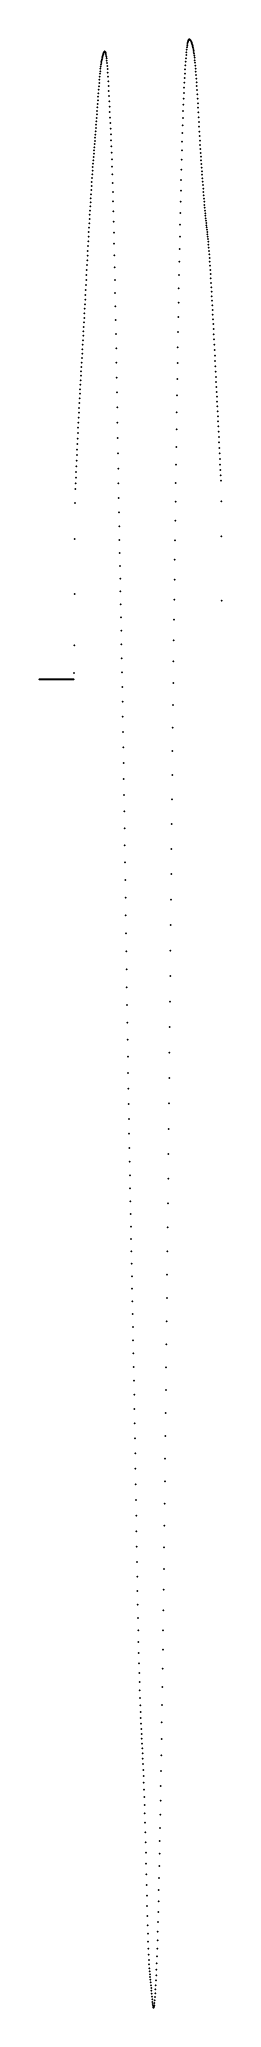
# Model space of a CAD drawing. Header units: metres. Extents: x 0 to 360, y -2615 to 1260.
import ezdxf

# ---------------------------------------------------------------- set-up
doc = ezdxf.new("R2010")
doc.units = ezdxf.units.M

msp = doc.modelspace()

# ---------------------------------------------------------------- linework, layer by layer
for p in [(291, 1243.9), (291.5, 1247.6), (292, 1250.8), (292.5, 1253.4), (293, 1255.4), (293.5, 1257), (294, 1258.1), (294.5, 1258.9), (295, 1259.5), (295.5, 1259.7), (296, 1259.7), (296.5, 1259.5), (297, 1259.2), (297.5, 1258.7), (298, 1258), (298.5, 1257.2), (299, 1256.2), (299.5, 1255.1), (300, 1253.8), (300.5, 1252.3), (301, 1250.8), (301.5, 1249.2), (302, 1247.4), (302.5, 1245.5), (303, 1243.3), (303.5, 1240.9), (120.5, 1201.8), (121, 1206), (121.5, 1209.7), (122, 1213), (122.5, 1215.8), (123, 1218.3), (123.5, 1220.6), (124, 1222.8), (124.5, 1224.9), (125, 1226.8), (125.5, 1228.7), (126, 1230.5), (126.5, 1232.1), (127, 1233.6), (127.5, 1234.8), (128, 1235.7), (128.5, 1236.1), (129, 1236.1), (129.5, 1235.7), (130, 1234.8), (130.5, 1233.3), (131, 1231.4), (131.5, 1228.9), (132, 1225.8), (132.5, 1222.2), (133, 1218), (133.5, 1213.1), (134, 1207.5), (134.5, 1201.1), (288, 1208.4), (288.5, 1215.8), (289, 1222.6), (289.5, 1228.8), (290, 1234.5), (290.5, 1239.5), (304, 1238.2), (304.5, 1235.1), (305, 1231.6), (305.5, 1227.7), (306, 1223.4), (306.5, 1218.7), (307, 1213.6), (307.5, 1208.2), (308, 1202.3), (117.5, 1167.5), (118, 1174), (118.5, 1180.3), (119, 1186.3), (119.5, 1191.9), (120, 1197), (135, 1194), (135.5, 1186.1), (136, 1177.4), (136.5, 1168.1), (285.5, 1164.6), (286, 1174.4), (286.5, 1183.6), (287, 1192.3), (287.5, 1200.6), (308.5, 1196.1), (309, 1189.5), (309.5, 1182.6), (310, 1175.3), (310.5, 1167.7), (114.5, 1125.8), (115, 1132.8), (115.5, 1139.8), (116, 1146.8), (116.5, 1153.8), (117, 1160.7), (137, 1158.4), (137.5, 1148.2), (138, 1137.9), (138.5, 1127.3), (284, 1131.5), (284.5, 1143.3), (285, 1154.3), (311, 1159.8), (311.5, 1151.6), (312, 1143), (312.5, 1134.1), (313, 1125.1), (111.5, 1085.3), (112, 1091.8), (112.5, 1098.4), (113, 1105.2), (113.5, 1112), (114, 1118.9), (139, 1116.6), (139.5, 1105.8), (140, 1094.8), (282.5, 1090.6), (283, 1105.2), (283.5, 1118.8), (313.5, 1115.8), (314, 1106.4), (314.5, 1097), (315, 1087.6), (108.5, 1047.5), (109, 1053.7), (109.5, 1059.9), (110, 1066.1), (110.5, 1072.4), (111, 1078.8), (140.5, 1083.8), (141, 1072.6), (141.5, 1061.1), (142, 1049.2), (281.5, 1058.6), (282, 1075.1), (315.5, 1078.3), (316, 1069.2), (316.5, 1060.5), (317, 1052.1), (105.5, 1008.3), (106, 1015.2), (106.5, 1021.9), (107, 1028.4), (107.5, 1034.9), (108, 1041.2), (142.5, 1036.7), (143, 1023.5), (143.5, 1009.2), (280.5, 1022.7), (281, 1041.1), (317.5, 1044), (318, 1036.2), (318.5, 1028.6), (319, 1021.3), (319.5, 1014.1), (103, 971.1), (103.5, 979.1), (104, 986.8), (104.5, 994.2), (105, 1001.4), (144, 993.8), (144.5, 977.2), (279.5, 983.2), (280, 1003.4), (320, 1007), (320.5, 1000.1), (321, 993.2), (321.5, 986.4), (322, 979.6), (322.5, 972.8), (100.5, 930.9), (101, 938.9), (101.5, 946.9), (102, 954.9), (102.5, 963), (145, 959.5), (145.5, 940.8), (278.5, 940.4), (279, 962.2), (323, 966), (323.5, 959.4), (324, 952.8), (324.5, 946.3), (325, 940.1), (325.5, 934), (98.5, 897.6), (99, 906.1), (99.5, 914.5), (100, 922.7), (146, 921.2), (146.5, 900.7), (277.5, 895), (278, 918), (326, 928.2), (326.5, 922.7), (327, 917.4), (327.5, 912.4), (328, 907.6), (328.5, 902.9), (329, 898.4), (329.5, 893.9), (96, 852.7), (96.5, 862.2), (97, 871.4), (97.5, 880.4), (98, 889), (147, 879.5), (147.5, 857.4), (277, 871.4), (330, 889.5), (330.5, 885.2), (331, 880.7), (331.5, 876.2), (332, 871.4), (332.5, 866.5), (333, 861.2), (333.5, 855.6), (94, 815.5), (94.5, 824.9), (95, 834.1), (95.5, 843.4), (148, 834.5), (276, 822), (276.5, 847.1), (334, 849.7), (334.5, 843.3), (335, 836.6), (335.5, 829.5), (336, 822), (336.5, 814.2), (92, 775.9), (92.5, 785.9), (93, 796), (93.5, 805.9), (148.5, 810.7), (149, 786.1), (275.5, 796.1), (337, 806), (337.5, 797.6), (338, 789), (338.5, 780.3), (90, 738.4), (90.5, 747.5), (91, 756.8), (91.5, 766.2), (149.5, 760.6), (274.5, 741.7), (275, 769.4), (339, 771.5), (339.5, 762.8), (340, 754), (340.5, 745.1), (341, 736.2), (88, 702.6), (88.5, 711.5), (89, 720.4), (89.5, 729.4), (150, 734.2), (150.5, 707.2), (274, 713.2), (341.5, 727.2), (342, 718), (342.5, 708.7), (343, 699.1), (86, 667.3), (86.5, 676.2), (87, 685), (87.5, 693.8), (151, 679.5), (273.5, 683.9), (343.5, 689.3), (344, 679.3), (344.5, 669), (83.5, 623.6), (84, 632.2), (84.5, 640.9), (85, 649.7), (85.5, 658.5), (151.5, 651.4), (152, 623), (272.5, 622.9), (273, 653.8), (345, 658.6), (345.5, 648), (346, 637.3), (346.5, 626.6), (81.5, 588.8), (82, 597.6), (82.5, 606.3), (83, 614.9), (152.5, 594.1), (272, 591.3), (347, 616), (347.5, 605.6), (348, 595.3), (348.5, 585.3), (79, 543.7), (79.5, 552.9), (80, 562), (80.5, 571), (81, 579.9), (153, 564.9), (271.5, 558.9), (349, 575.5), (349.5, 565.8), (350, 556.2), (350.5, 546.7), (77, 505.3), (77.5, 515.2), (78, 524.9), (78.5, 534.4), (153.5, 535.2), (154, 505.2), (271, 525.8), (351, 537.1), (351.5, 527.6), (352, 517.9), (352.5, 508), (75.5, 473.9), (76, 484.6), (76.5, 495.1), (154.5, 475), (270.5, 492), (353, 498), (353.5, 487.7), (354, 477.2), (354.5, 466.5), (73.5, 430.3), (74, 441.3), (74.5, 452.2), (75, 463.1), (155, 444.8), (270, 457.4), (355, 455.6), (355.5, 444.6), (356, 433.7), (72, 396.9), (72.5, 408.1), (73, 419.2), (155.5, 414.9), (269.5, 422.2), (356.5, 422.8), (357, 412.1), (357.5, 401.4), (358, 390.8), (71, 374.3), (71.5, 385.7), (156, 385.5), (156.5, 356.6), (268.5, 349.5), (269, 386.2), (358.5, 350.3), (70.5, 347), (157, 328.5), (268, 312), (70, 276.4), (157.5, 301.1), (158, 274.5), (267.5, 273.9), (359, 281.7), (158.5, 248.6), (267, 235.4), (159, 223.1), (159.5, 198), (266.5, 196.4), (69.5, 167.9), (160, 173), (266, 157), (160.5, 147.8), (161, 122.2), (265.5, 117.2), (359.5, 154.9), (161.5, 96), (69, 66.7), (162, 69.1), (162.5, 41.6), (265, 76.7), (1, 0), (3.5, 0), (4, 0), (4.5, 0), (6, 0), (6.5, 0), (9, 0), (9.5, 0), (10, 0), (10.5, 0), (11.5, 0), (12, 0), (13.5, 0), (14, 0), (14.5, 0), (16, 0), (16.5, 0), (18, 0), (18.5, 0), (20, 0), (20.5, 0), (21, 0), (22.5, 0), (23, 0), (25, 0), (26.5, 0), (27, 0), (27.5, 0), (30, 0), (30.5, 0), (31, 0), (32.5, 0), (33, 0), (33.5, 0), (35.5, 0), (36, 0), (36.5, 0), (37, 0), (38.5, 0), (40.5, 0), (41, 0), (42, 0), (42.5, 0), (43, 0), (45, 0), (45.5, 0), (46, 0), (47.5, 0), (48, 0), (48.5, 0), (49, 0), (49.5, 0), (51, 0), (51.5, 0), (52, 0), (55, 0), (55.5, 0), (56, 0), (56.5, 0), (57, 0), (59, 0), (59.5, 0), (61, 0), (61.5, 0), (65.5, 0), (66, 0), (66.5, 0), (67, 0), (68, 0), (68.5, 12.5), (163, 13.5), (264.5, 35.3), (0, 0), (0.5, 0), (1.5, 0), (2, 0), (2.5, 0), (3, 0), (5, 0), (5.5, 0), (7, 0), (7.5, 0), (8, 0), (8.5, 0), (11, 0), (12.5, 0), (13, 0), (15, 0), (15.5, 0), (17, 0), (17.5, 0), (19, 0), (19.5, 0), (21.5, 0), (22, 0), (23.5, 0), (24, 0), (24.5, 0), (25.5, 0), (26, 0), (28, 0), (28.5, 0), (29, 0), (29.5, 0), (31.5, 0), (32, 0), (34, 0), (34.5, 0), (35, 0), (37.5, 0), (38, 0), (39, 0), (39.5, 0), (40, 0), (41.5, 0), (43.5, 0), (44, 0), (44.5, 0), (46.5, 0), (47, 0), (50, 0), (50.5, 0), (52.5, 0), (53, 0), (53.5, 0), (54, 0), (54.5, 0), (57.5, 0), (58, 0), (58.5, 0), (60, 0), (60.5, 0), (62, 0), (62.5, 0), (63, 0), (63.5, 0), (64, 0), (64.5, 0), (65, 0), (67.5, 0), (163.5, -15.1), (264, -7), (164, -44.2), (164.5, -73.8), (263.5, -50.4), (165, -103.7), (263, -95.1), (165.5, -134.1), (262.5, -141.1), (166, -164.9), (262, -188.2), (166.5, -196.2), (167, -228), (167.5, -260.2), (261.5, -236), (168, -293.1), (261, -284.6), (168.5, -326.5), (260.5, -333.8), (169, -360.5), (260, -383.5), (169.5, -394.9), (170, -429.7), (170.5, -464.8), (259.5, -433.5), (171, -500.1), (259, -483.7), (171.5, -535.4), (258.5, -533.9), (172, -570.9), (172.5, -606.2), (258, -584.1), (173, -641.2), (257.5, -634.3), (173.5, -675.7), (257, -684.5), (174, -709.6), (256.5, -734.7), (174.5, -742.6), (175, -774.7), (175.5, -805.9), (256, -784.9), (176, -836.3), (255.5, -835), (176.5, -865.8), (255, -884.9), (177, -894.5), (177.5, -922.5), (178, -949.8), (254.5, -934.5), (178.5, -976.3), (179, -1002.2), (254, -983.3), (179.5, -1027.6), (253.5, -1031.4), (180, -1052.6), (180.5, -1077.3), (253, -1078.8), (181, -1101.8), (181.5, -1126.2), (182, -1150.6), (252.5, -1125.7), (182.5, -1175), (183, -1199.5), (252, -1172.2), (183.5, -1224.3), (251.5, -1218.2), (184, -1249.5), (184.5, -1275), (251, -1263.8), (185, -1300.9), (250.5, -1309.1), (185.5, -1327.1), (186, -1353.7), (250, -1354.2), (186.5, -1380.7), (187, -1408.2), (249.5, -1399.3), (187.5, -1436.3), (188, -1464.9), (249, -1444.4), (188.5, -1494.1), (248.5, -1489.4), (189, -1523.8), (248, -1534.2), (189.5, -1554), (190, -1584.6), (247.5, -1578.7), (190.5, -1615.4), (247, -1622.7), (191, -1646.2), (191.5, -1677), (246.5, -1666.2), (192, -1707.4), (192.5, -1737.4), (246, -1709), (193, -1766.6), (245.5, -1751.1), (193.5, -1794.8), (245, -1792.2), (194, -1821.8), (194.5, -1847.5), (244.5, -1832.4), (195, -1872), (195.5, -1895), (244, -1871.8), (196, -1916.7), (196.5, -1937), (243.5, -1910.2), (197, -1956), (197.5, -1973.7), (243, -1947.6), (198, -1990.1), (198.5, -2005.4), (242.5, -1983.9), (199, -2019.5), (199.5, -2032.6), (200, -2044.7), (241.5, -2053.2), (242, -2019.1), (200.5, -2055.9), (201, -2066.3), (201.5, -2076.1), (202, -2085.6), (241, -2086.2), (202.5, -2095), (203, -2104.5), (203.5, -2114.4), (204, -2124.7), (240.5, -2118.1), (204.5, -2135.5), (205, -2147), (205.5, -2159.1), (240, -2149), (206, -2171.9), (206.5, -2185.5), (207, -2200.1), (239, -2207.3), (239.5, -2178.7), (207.5, -2215.8), (208, -2232.6), (238.5, -2234.7), (208.5, -2250.6), (209, -2269.6), (238, -2261.1), (209.5, -2289.5), (210, -2310), (237, -2311.7), (237.5, -2286.7), (210.5, -2331.1), (211, -2352.3), (236, -2359.9), (236.5, -2336.1), (211.5, -2373.6), (212, -2394.5), (235.5, -2383.1), (212.5, -2414.8), (213, -2434.3), (234.5, -2426.5), (235, -2405.3), (213.5, -2452.6), (214, -2469.5), (233.5, -2465.1), (234, -2446.5), (214.5, -2484.8), (215, -2498.4), (215.5, -2510.4), (232, -2513.6), (232.5, -2498.7), (233, -2482.5), (216, -2520.8), (216.5, -2529.7), (217, -2537.2), (217.5, -2543.5), (218, -2549.2), (218.5, -2554.6), (230.5, -2551.1), (231, -2539.8), (231.5, -2527.3), (219, -2559.9), (219.5, -2565.3), (220, -2570.7), (220.5, -2576.1), (221, -2581.7), (221.5, -2587.3), (222, -2593), (228, -2593.8), (228.5, -2586.7), (229, -2579), (229.5, -2570.6), (230, -2561.3), (222.5, -2598.4), (223, -2603.5), (223.5, -2607.8), (224, -2611.2), (224.5, -2613.6), (225, -2614.8), (225.5, -2614.7), (226, -2613.2), (226.5, -2610.1), (227, -2605.7), (227.5, -2600.2)]:
    msp.add_point(p)

doc.saveas('drawing.dxf')
